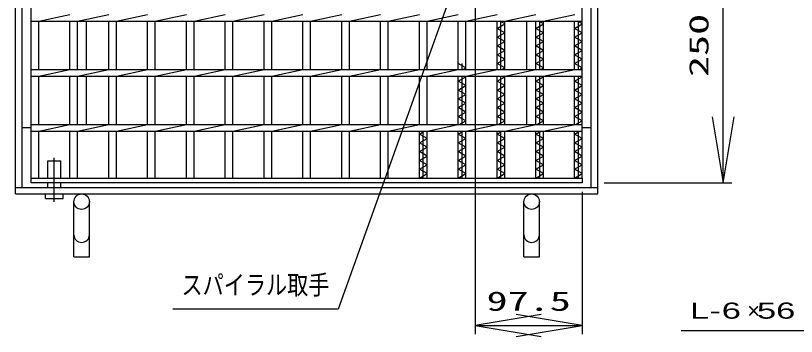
# Model space of a CAD drawing. Units: millimetres at full size, sheet at 1:8. Extents: x -1456 to 1389, y -1026 to 839.
# Drawn here: x -998 to -288, y -271 to 21 of the extents above; entities that cross this region are included whole.
import ezdxf
from ezdxf.enums import TextEntityAlignment as Align

# ---------------------------------------------------------------- set-up
doc = ezdxf.new("R2010")
doc.units = ezdxf.units.MM
doc.header["$LTSCALE"] = 8
doc.linetypes.add('LONG_DASHED_DOTTED', pattern=[15.25, 12, -1.5, 0.25, -1.5])
for name, color, linetype, lineweight in [('16', 3, 'Continuous', 25), ('19', 6, 'Continuous', 25), ('22', 4, 'Continuous', 25)]:
    doc.layers.add(name, color=color, linetype=linetype, lineweight=lineweight)
doc.styles.add('ベクトル', font='')
doc.styles.add('ＭＳ ゴシック', font='')
doc.styles.get('ベクトル').set_extended_font_data('ベクトル')
doc.styles.get('ＭＳ ゴシック').set_extended_font_data('MS Gothic')

# ---------------------------------------------------------------- blocks, each defined once
blk = doc.blocks.new('open_arrow')
at = {"color": 0, "linetype": 'Continuous', "lineweight": -2}
blk.add_lwpolyline([(7.5, 1.25), (0, 0), (7.5, -1.25)], dxfattribs=at)

msp = doc.modelspace()

# ---------------------------------------------------------------- linework, layer by layer
at = {"layer": '16'}
for p, q in [((-984, -127), (-984, 364)), ((-483, -127), (-483, 364)), ((-984, 15.5), (-984, 21.5)), ((-977, 15.5), (-948.7, 21.5)), ((-941.7, 15.5), (-913.4, 21.5)), ((-906.4, 15.5), (-878.1, 21.5)), ((-871.1, 15.5), (-842.8, 21.5)), ((-835.8, 15.5), (-807.5, 21.5)), ((-800.5, 15.5), (-772.2, 21.5)), ((-765.2, 15.5), (-736.9, 21.5)), ((-729.9, 15.5), (-701.6, 21.5)), ((-694.6, 15.5), (-666.3, 21.5)), ((-659.3, 15.5), (-631, 21.5)), ((-624, 15.5), (-595.7, 21.5)), ((-588.7, 15.5), (-560.4, 21.5)), ((-553.4, 15.5), (-525.1, 21.5)), ((-518.1, 15.5), (-489.8, 21.5)), ((-483, 15.5), (-483, 21.5)), ((-984, 15.5), (-483, 15.5)), ((-977, -28.5), (-977, 15.5)), ((-948.7, -28.5), (-948.7, 15.5)), ((-941.7, -28.5), (-941.7, 15.5)), ((-913.4, -28.5), (-913.4, 15.5)), ((-906.4, -28.5), (-906.4, 15.5)), ((-878.1, -28.5), (-878.1, 15.5)), ((-871.1, -28.5), (-871.1, 15.5)), ((-842.8, -28.5), (-842.8, 15.5)), ((-835.8, -28.5), (-835.8, 15.5)), ((-807.5, -28.5), (-807.5, 15.5)), ((-800.5, -28.5), (-800.5, 15.5)), ((-772.2, -28.5), (-772.2, 15.5)), ((-765.2, -28.5), (-765.2, 15.5)), ((-736.9, -28.5), (-736.9, 15.5)), ((-729.9, -28.5), (-729.9, 15.5)), ((-701.6, -28.5), (-701.6, 15.5)), ((-694.6, -28.5), (-694.6, 15.5)), ((-666.3, -28.5), (-666.3, 15.5)), ((-659.3, -28.5), (-659.3, 15.5)), ((-631, -28.5), (-631, 15.5)), ((-624, -28.5), (-624, 15.5)), ((-595.7, -28.5), (-595.7, 15.5)), ((-588.7, -28.5), (-588.7, 15.5)), ((-560.4, -28.5), (-560.4, 15.5)), ((-553.4, 13), (-557.775, 15.5)), ((-556.9, -28.5), (-556.9, 15.5)), ((-553.4, -28.5), (-553.4, 15.5)), ((-525.1, -28.5), (-525.1, 15.5)), ((-518.1, 13), (-522.475, 15.5)), ((-521.6, -28.5), (-521.6, 15.5)), ((-518.1, -28.5), (-518.1, 15.5)), ((-490, -28.5), (-490, 15.5)), ((-483, 13), (-487.375, 15.5)), ((-486.5, -28.5), (-486.5, 15.5)), ((-560.4, 9), (-553.4, 13)), ((-553.4, 5), (-560.4, 9)), ((-525.1, 9), (-518.1, 13)), ((-518.1, 5), (-525.1, 9)), ((-490, 9), (-483, 13)), ((-483, 5), (-490, 9)), ((-560.4, 1), (-553.4, 5)), ((-553.4, -3), (-560.4, 1)), ((-525.1, 1), (-518.1, 5)), ((-518.1, -3), (-525.1, 1)), ((-490, 1), (-483, 5)), ((-483, -3), (-490, 1)), ((-560.4, -7), (-553.4, -3)), ((-553.4, -11), (-560.4, -7)), ((-525.1, -7), (-518.1, -3)), ((-518.1, -11), (-525.1, -7)), ((-490, -7), (-483, -3)), ((-483, -11), (-490, -7)), ((-560.4, -15), (-553.4, -11)), ((-525.1, -15), (-518.1, -11)), ((-490, -15), (-483, -11)), ((-553.4, -19), (-560.4, -15)), ((-560.4, -23), (-553.4, -19)), ((-518.1, -19), (-525.1, -15)), ((-525.1, -23), (-518.1, -19)), ((-483, -19), (-490, -15)), ((-490, -23), (-483, -19)), ((-588.7, -27), (-595.7, -23)), ((-592.2, -28.5), (-592.2, -23)), ((-591.325, -28.5), (-588.7, -27)), ((-553.4, -27), (-560.4, -23)), ((-556.025, -28.5), (-553.4, -27)), ((-518.1, -27), (-525.1, -23)), ((-520.725, -28.5), (-518.1, -27)), ((-483, -27), (-490, -23)), ((-485.625, -28.5), (-483, -27)), ((-984, -28.5), (-483, -28.5)), ((-984, -34.5), (-984, -28.5)), ((-984, -34.5), (-483, -34.5)), ((-977, -34.5), (-948.7, -28.5)), ((-977, -78.5), (-977, -34.5)), ((-948.7, -78.5), (-948.7, -34.5)), ((-941.7, -34.5), (-913.4, -28.5)), ((-941.7, -78.5), (-941.7, -34.5)), ((-913.4, -78.5), (-913.4, -34.5)), ((-906.4, -34.5), (-878.1, -28.5)), ((-906.4, -78.5), (-906.4, -34.5)), ((-878.1, -78.5), (-878.1, -34.5)), ((-871.1, -34.5), (-842.8, -28.5)), ((-871.1, -78.5), (-871.1, -34.5)), ((-842.8, -78.5), (-842.8, -34.5)), ((-835.8, -34.5), (-807.5, -28.5)), ((-835.8, -78.5), (-835.8, -34.5)), ((-807.5, -78.5), (-807.5, -34.5)), ((-800.5, -34.5), (-772.2, -28.5)), ((-800.5, -78.5), (-800.5, -34.5)), ((-772.2, -78.5), (-772.2, -34.5)), ((-765.2, -34.5), (-736.9, -28.5)), ((-765.2, -78.5), (-765.2, -34.5)), ((-736.9, -78.5), (-736.9, -34.5)), ((-729.9, -34.5), (-701.6, -28.5)), ((-729.9, -78.5), (-729.9, -34.5)), ((-701.6, -78.5), (-701.6, -34.5)), ((-694.6, -34.5), (-666.3, -28.5)), ((-694.6, -78.5), (-694.6, -34.5)), ((-666.3, -78.5), (-666.3, -34.5)), ((-659.3, -34.5), (-631, -28.5)), ((-659.3, -78.5), (-659.3, -34.5)), ((-631, -78.5), (-631, -34.5)), ((-624, -34.5), (-595.7, -28.5)), ((-624, -78.5), (-624, -34.5)), ((-595.7, -78.5), (-595.7, -34.5)), ((-595.7, -39), (-588.7, -35)), ((-592.2, -78.5), (-592.2, -34.5)), ((-588.7, -35), (-589.575, -34.5)), ((-588.7, -34.5), (-560.4, -28.5)), ((-588.7, -78.5), (-588.7, -34.5)), ((-560.4, -78.5), (-560.4, -34.5)), ((-560.4, -39), (-553.4, -35)), ((-556.9, -78.5), (-556.9, -34.5)), ((-553.4, -35), (-554.275, -34.5)), ((-553.4, -34.5), (-525.1, -28.5)), ((-553.4, -78.5), (-553.4, -34.5)), ((-525.1, -78.5), (-525.1, -34.5)), ((-525.1, -39), (-518.1, -35)), ((-521.6, -78.5), (-521.6, -34.5)), ((-518.1, -35), (-518.975, -34.5)), ((-518.1, -34.5), (-489.8, -28.5)), ((-518.1, -78.5), (-518.1, -34.5)), ((-490, -78.5), (-490, -34.5)), ((-490, -39), (-483, -35)), ((-486.5, -78.5), (-486.5, -34.5)), ((-483, -35), (-483.875, -34.5)), ((-483, -34.5), (-483, -28.5)), ((-588.7, -43), (-595.7, -39)), ((-553.4, -43), (-560.4, -39)), ((-518.1, -43), (-525.1, -39)), ((-483, -43), (-490, -39)), ((-595.7, -47), (-588.7, -43)), ((-588.7, -51), (-595.7, -47)), ((-560.4, -47), (-553.4, -43)), ((-553.4, -51), (-560.4, -47)), ((-525.1, -47), (-518.1, -43)), ((-518.1, -51), (-525.1, -47)), ((-490, -47), (-483, -43)), ((-483, -51), (-490, -47)), ((-595.7, -55), (-588.7, -51)), ((-588.7, -59), (-595.7, -55)), ((-560.4, -55), (-553.4, -51)), ((-553.4, -59), (-560.4, -55)), ((-525.1, -55), (-518.1, -51)), ((-518.1, -59), (-525.1, -55)), ((-490, -55), (-483, -51)), ((-483, -59), (-490, -55)), ((-595.7, -63), (-588.7, -59)), ((-588.7, -67), (-595.7, -63)), ((-560.4, -63), (-553.4, -59)), ((-553.4, -67), (-560.4, -63)), ((-525.1, -63), (-518.1, -59)), ((-518.1, -67), (-525.1, -63)), ((-490, -63), (-483, -59)), ((-483, -67), (-490, -63)), ((-595.7, -71), (-588.7, -67)), ((-560.4, -71), (-553.4, -67)), ((-525.1, -71), (-518.1, -67)), ((-490, -71), (-483, -67)), ((-588.7, -75), (-595.7, -71)), ((-594.825, -78.5), (-588.7, -75)), ((-553.4, -75), (-560.4, -71)), ((-559.525, -78.5), (-553.4, -75)), ((-518.1, -75), (-525.1, -71)), ((-524.225, -78.5), (-518.1, -75)), ((-483, -75), (-490, -71)), ((-489.125, -78.5), (-483, -75)), ((-984, -78.5), (-483, -78.5)), ((-984, -84.5), (-984, -78.5)), ((-984, -84.5), (-483, -84.5)), ((-977, -84.5), (-948.7, -78.5)), ((-977, -127), (-977, -84.5)), ((-948.7, -127), (-948.7, -84.5)), ((-941.7, -84.5), (-913.4, -78.5)), ((-941.7, -127), (-941.7, -84.5)), ((-913.4, -127), (-913.4, -84.5)), ((-906.4, -84.5), (-878.1, -78.5)), ((-906.4, -127), (-906.4, -84.5)), ((-878.1, -127), (-878.1, -84.5)), ((-871.1, -84.5), (-842.8, -78.5)), ((-871.1, -127), (-871.1, -84.5)), ((-842.8, -127), (-842.8, -84.5)), ((-835.8, -84.5), (-807.5, -78.5)), ((-835.8, -127), (-835.8, -84.5)), ((-807.5, -127), (-807.5, -84.5)), ((-800.5, -84.5), (-772.2, -78.5)), ((-800.5, -127), (-800.5, -84.5)), ((-772.2, -127), (-772.2, -84.5)), ((-765.2, -84.5), (-736.9, -78.5)), ((-765.2, -127), (-765.2, -84.5)), ((-736.9, -127), (-736.9, -84.5)), ((-729.9, -84.5), (-701.6, -78.5)), ((-729.9, -127), (-729.9, -84.5)), ((-701.6, -127), (-701.6, -84.5)), ((-694.6, -84.5), (-666.3, -78.5)), ((-694.6, -127), (-694.6, -84.5)), ((-666.3, -127), (-666.3, -84.5)), ((-659.3, -84.5), (-631, -78.5)), ((-659.3, -127), (-659.3, -84.5)), ((-631, -127), (-631, -84.5)), ((-631, -87), (-626.625, -84.5)), ((-627.5, -127), (-627.5, -84.5)), ((-624, -84.5), (-595.7, -78.5)), ((-624, -127), (-624, -84.5)), ((-595.7, -127), (-595.7, -84.5)), ((-595.7, -87), (-591.325, -84.5)), ((-592.2, -127), (-592.2, -84.5)), ((-588.7, -84.5), (-560.4, -78.5)), ((-588.7, -127), (-588.7, -84.5)), ((-560.4, -127), (-560.4, -84.5)), ((-560.4, -87), (-556.025, -84.5)), ((-556.9, -127), (-556.9, -84.5)), ((-553.4, -84.5), (-525.1, -78.5)), ((-553.4, -127), (-553.4, -84.5)), ((-525.1, -127), (-525.1, -84.5)), ((-525.1, -87), (-520.725, -84.5)), ((-521.6, -127), (-521.6, -84.5)), ((-518.1, -84.5), (-489.8, -78.5)), ((-518.1, -127), (-518.1, -84.5)), ((-490, -127), (-490, -84.5)), ((-490, -87), (-485.625, -84.5)), ((-486.5, -127), (-486.5, -84.5)), ((-483, -84.5), (-483, -78.5)), ((-624, -91), (-631, -87)), ((-631, -95), (-624, -91)), ((-588.7, -91), (-595.7, -87)), ((-595.7, -95), (-588.7, -91)), ((-553.4, -91), (-560.4, -87)), ((-560.4, -95), (-553.4, -91)), ((-518.1, -91), (-525.1, -87)), ((-525.1, -95), (-518.1, -91)), ((-483, -91), (-490, -87)), ((-490, -95), (-483, -91)), ((-624, -99), (-631, -95)), ((-631, -103), (-624, -99)), ((-588.7, -99), (-595.7, -95)), ((-595.7, -103), (-588.7, -99)), ((-553.4, -99), (-560.4, -95)), ((-560.4, -103), (-553.4, -99)), ((-518.1, -99), (-525.1, -95)), ((-525.1, -103), (-518.1, -99)), ((-483, -99), (-490, -95)), ((-490, -103), (-483, -99)), ((-624, -107), (-631, -103)), ((-588.7, -107), (-595.7, -103)), ((-553.4, -107), (-560.4, -103)), ((-518.1, -107), (-525.1, -103)), ((-483, -107), (-490, -103)), ((-631, -111), (-624, -107)), ((-624, -115), (-631, -111)), ((-595.7, -111), (-588.7, -107)), ((-588.7, -115), (-595.7, -111)), ((-560.4, -111), (-553.4, -107)), ((-553.4, -115), (-560.4, -111)), ((-525.1, -111), (-518.1, -107)), ((-518.1, -115), (-525.1, -111)), ((-490, -111), (-483, -107)), ((-483, -115), (-490, -111)), ((-631, -119), (-624, -115)), ((-624, -123), (-631, -119)), ((-595.7, -119), (-588.7, -115)), ((-588.7, -123), (-595.7, -119)), ((-560.4, -119), (-553.4, -115)), ((-553.4, -123), (-560.4, -119)), ((-525.1, -119), (-518.1, -115)), ((-518.1, -123), (-525.1, -119)), ((-490, -119), (-483, -115)), ((-483, -123), (-490, -119)), ((-984, -127), (-483, -127)), ((-984, -131.5), (-984, -127)), ((-984, -127), (-977, -127)), ((-948.7, -127), (-941.7, -127)), ((-913.4, -127), (-906.4, -127)), ((-878.1, -127), (-871.1, -127)), ((-842.8, -127), (-835.8, -127)), ((-807.5, -127), (-800.5, -127)), ((-772.2, -127), (-765.2, -127)), ((-736.9, -127), (-729.9, -127)), ((-701.6, -127), (-694.6, -127)), ((-666.3, -127), (-659.3, -127)), ((-631, -127), (-624, -123)), ((-631, -127), (-624, -127)), ((-595.7, -127), (-588.7, -123)), ((-595.7, -127), (-588.7, -127)), ((-560.4, -127), (-553.4, -123)), ((-560.4, -127), (-553.4, -127)), ((-525.1, -127), (-518.1, -123)), ((-525.1, -127), (-518.1, -127)), ((-490, -127), (-483, -123)), ((-490, -127), (-483, -127)), ((-483, -127), (-483, -131.5)), ((-483, -131.5), (-984, -131.5))]:
    msp.add_line(p, q, dxfattribs=at)
at = {"layer": '19'}
for p, q in [((-998, -141.5), (-998, 378.5)), ((-469, -141.5), (-469, 378.5)), ((-992, -135.5), (-992, 372.5)), ((-475, -135.5), (-475, 372.5)), ((-933.5, -28.5), (-933.5, 15)), ((-533.5, -28.5), (-533.5, 15)), ((-933.5, -78), (-933.5, -34.5)), ((-533.5, -78), (-533.5, -34.5)), ((-984, -81.5), (-992, -81.5)), ((-941.7, -85.2), (-941.5, -85)), ((-525.1, -85.4), (-525.5, -85)), ((-475, -81.5), (-483, -81.5)), ((-968.85, -127), (-968.85, -111.5)), ((-968.85, -111.5), (-956.85, -111.5)), ((-956.85, -127), (-956.85, -111.5)), ((-968.85, -135.5), (-968.85, -131.5)), ((-956.85, -135.5), (-956.85, -131.5)), ((-998, -135.5), (-469, -135.5)), ((-998, -141.5), (-469, -141.5)), ((-970.85, -145.5), (-970.85, -141.5)), ((-954.85, -145.5), (-954.85, -141.5)), ((-970.85, -145.5), (-954.85, -145.5)), ((-945, -198.5), (-945, -148.5)), ((-931, -198.5), (-931, -148.5)), ((-536, -198.5), (-536, -148.5)), ((-522, -198.5), (-522, -148.5)), ((-945, -198.5), (-931, -198.5)), ((-536, -198.5), (-522, -198.5))]:
    msp.add_line(p, q, dxfattribs=at)
at = {"layer": '19', "linetype": 'LONG_DASHED_DOTTED'}
msp.add_line((-962.85, -148.5), (-962.85, -108.5), dxfattribs=at)
at = {"layer": '19'}
for centre in [(-938, -148.5), (-529, -148.5)]:
    msp.add_circle(centre, 7, dxfattribs=at)
for centre in [(-938, -178.5), (-529, -178.5)]:
    msp.add_arc(centre, 7, 180, 0, dxfattribs=at)
at = {"layer": '22'}
for p, q in [((-355.017, -131.5), (-355.017, 118.5)), ((-580.4, 30.7), (-580.4, -268.914)), ((-463.261, -131.5), (-347.017, -131.5)), ((-483, -139.5), (-483, -268.914)), ((-580.4, -260.914), (-483, -260.914)), ((-393, -265.5), (-233, -265.5))]:
    msp.add_line(p, q, dxfattribs=at)
msp.add_lwpolyline([(-587.4, 82.316), (-704.848, -246.183), (-855.248, -246.183)], dxfattribs=at)

# ---------------------------------------------------------------- block references
at = {"layer": '22', "xscale": 8, "yscale": 8}
for p, rotation in [((-355.017, -131.5), 90), ((-483, -260.914), 180)]:
    msp.add_blockref('open_arrow', p, dxfattribs=dict(at, rotation=rotation))
msp.add_blockref('open_arrow', (-580.4, -260.914), dxfattribs=at)

# ---------------------------------------------------------------- texts
at = {"layer": '22', "style": 'ＭＳ ゴシック', "width": 1.6}
msp.add_text('250', height=17.6, rotation=90, dxfattribs=at).set_placement((-363.017, -6.5), align=Align.BOTTOM_CENTER)
at = {"layer": '22', "style": 'ＭＳ ゴシック', "width": 0.8}
msp.add_text('スパイラル取手', height=17.6, dxfattribs=at).set_placement((-847.248, -238.183), align=Align.BOTTOM_LEFT)
at = {"layer": '22', "style": 'ＭＳ ゴシック', "width": 1.6}
msp.add_text('97.5', height=17.6, dxfattribs=at).set_placement((-531.7, -252.914), align=Align.BOTTOM_CENTER)
at = {"layer": '22', "color": 2, "style": 'ベクトル', "width": 1.6}
for s, p in [('L-', (-385, -247.5)), (' 6 ', (-365, -247.5)), (' 56 ', (-333, -247.5))]:
    msp.add_text(s, height=14.66, dxfattribs=at).set_placement(p, align=Align.MIDDLE_LEFT)
at = {"layer": '22', "color": 2, "style": 'ベクトル'}
msp.add_text('×', height=14.66, dxfattribs=at).set_placement((-333, -247.5), align=Align.MIDDLE_LEFT)

doc.saveas('drawing.dxf')
